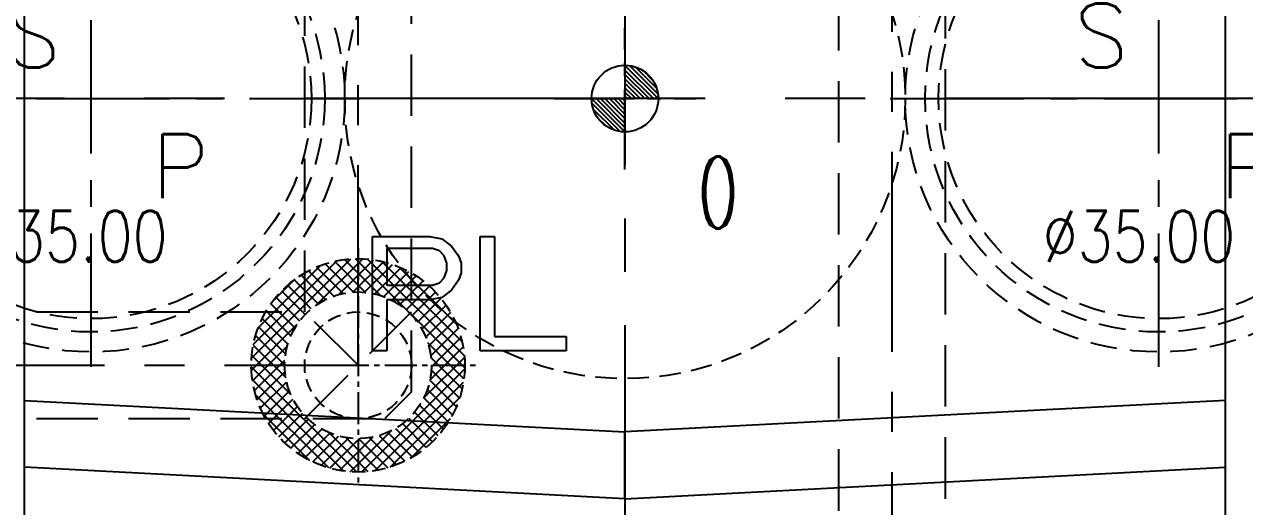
# Model space of a CAD drawing. Header units: millimetres. Extents: x 27300 to 28436, y -21252 to -20448.
# Drawn here: x 27838.7 to 27930.1, y -20699.5 to -20663.4 of the extents above; entities that cross this region are included whole.
import ezdxf

# ---------------------------------------------------------------- set-up
doc = ezdxf.new("R2010")
doc.units = ezdxf.units.MM
doc.header["$LTSCALE"] = 8
for name, pattern in [('CENTER', [2, 1.25, -0.25, 0.25, -0.25]), ('CENTER2', [1.125, 0.75, -0.125, 0.125, -0.125]), ('HIDDEN', [0.375, 0.25, -0.125]), ('HIDDEN2', [0.1875, 0.125, -0.0625])]:
    doc.linetypes.add(name, pattern=pattern)
doc.layers.get('DEFPOINTS').update_dxf_attribs({"color": 6})
for name, color, linetype in [('Cav-cor', 30, 'Continuous'), ('PIN', 5, 'Continuous'), ('SLIDE', 6, 'Continuous'), ('SP', 3, 'Continuous'), ('WT', 4, 'Continuous')]:
    doc.layers.add(name, color=color, linetype=linetype)
doc.layers.add('dim', color=3, linetype='Continuous', lineweight=15)
doc.styles.add('ROMANC', font='RomanC.ttf', dxfattribs={"width": 0.8, "height": 7})
doc.styles.get("Standard").update_dxf_attribs({"font": 'txt.shx', "width": 0.8, "bigfont": 'chineset.shx'})
doc.dimstyles.new('ISO-25', dxfattribs={"dimtxt": 5, "dimasz": 4, "dimexe": 0.3, "dimexo": 0.3, "dimtad": 0, "dimzin": 1, "dimdsep": 46, "dimtxsty": 'Standard', "dimcen": 0, "dimclrd": 3, "dimclre": 3, "dimclrt": 3, "dimazin": 0, "dimtfac": 1, "dimtofl": 0, "dimtmove": 0, "dimatfit": 0, "dimfxl": 0, "dimarcsym": 0})

# ---------------------------------------------------------------- blocks, each defined once
blk = doc.blocks.new('*D26430')
at = {"layer": 'DEFPOINTS', "color": 0}
for p in [(27847.661, -20538.931), (27724.442, -20798.931), (27847.661, -20798.931)]:
    blk.add_point(p, dxfattribs=at)
at = {"layer": 'dim', "color": 3, "lineweight": -2}
for p, q in [((27847.361, -20538.931), (27724.142, -20538.931)), ((27724.442, -20542.931), (27724.442, -20659.306)), ((27724.442, -20794.931), (27724.442, -20678.556)), ((27847.361, -20798.931), (27724.142, -20798.931))]:
    blk.add_line(p, q, dxfattribs=at)
at = {"layer": 'dim', "color": 3}
for points in [[(27725.108, -20542.931), (27723.775, -20542.931), (27724.442, -20538.931)], [(27723.775, -20794.931), (27725.108, -20794.931), (27724.442, -20798.931)]]:
    blk.add_solid(points, dxfattribs=at)
at = {"layer": 'dim', "color": 3, "insert": (27724.442, -20668.931), "char_height": 5, "attachment_point": 5, "rotation": 90}
blk.add_mtext('260.00', dxfattribs=at)
blk = doc.blocks.new('20160827.135622')
at = {"layer": 'SP', "linetype": 'CENTER'}
for p, q in [((0, -20.125), (0, 20.125)), ((-20.125, 0), (20.125, 0))]:
    blk.add_line(p, q, dxfattribs=at)
at = {"layer": 'SP', "linetype": 'HIDDEN'}
for radius in [19, 17.5, 16.5]:
    blk.add_circle((0, 0), radius, dxfattribs=at)
at = {"layer": 'SP'}
for s, p in [('S', (-6.365, 2.328)), ('P', (4.536, -7.457))]:
    blk.add_text(s, height=4.796, dxfattribs=at).set_placement(p)
at = {"layer": 'SP', "color": 6, "insert": (-1.487, -10.317), "char_height": 3.8281, "attachment_point": 5}
blk.add_mtext('Ø35.00', dxfattribs=at)
blk = doc.blocks.new('20150513.114820')
at = {"layer": 'WT', "linetype": 'Continuous'}
h = blk.add_hatch(dxfattribs=at)
h.set_pattern_fill('ANSI37', color=125, scale=5, angle=270, style=0)
h.set_pattern_definition([(315, (23425.0146, -23957.4168), (0.441941738, 0.441941738), []), (45, (23425.0146, -23957.4168), (-0.441941738, 0.441941738), [])])
h.paths.add_polyline_path([(8, 0), (5.5, 0, 1), (-5.5, 0), (-8, 0, -1)])
h.paths.add_polyline_path([(-8, 0), (-5.5, 0, 0.414214), (0, -5.5, 0.414214), (5.5, 0), (8, 0, -0.414214), (0, -8, -0.414214)])
at = {"layer": 'WT', "color": 125, "linetype": 'CENTER2', "ltscale": 0.4}
for p, q in [((0, 8.788), (0, -8.788)), ((8.788, 0), (-8.788, 0))]:
    blk.add_line(p, q, dxfattribs=at)
at = {"layer": 'WT', "color": 125, "linetype": 'HIDDEN2'}
for radius in [8, 5.5, 4]:
    blk.add_circle((0, 0), radius, dxfattribs=at)
blk = doc.blocks.new('*D27019')
at = {"layer": 'DEFPOINTS', "color": 0}
for p in [(27928.661, -20553.931), (27946.106, -20553.931), (27920.661, -20798.931)]:
    blk.add_point(p, dxfattribs=at)
at = {"layer": 'dim', "color": 3, "lineweight": -2}
for p, q in [((27928.961, -20553.931), (27946.406, -20553.931)), ((27946.106, -20557.931), (27946.106, -20666.472)), ((27946.106, -20794.931), (27946.106, -20686.389)), ((27920.961, -20798.931), (27946.406, -20798.931))]:
    blk.add_line(p, q, dxfattribs=at)
at = {"layer": 'dim', "color": 3}
for points in [[(27946.772, -20557.931), (27945.439, -20557.931), (27946.106, -20553.931)], [(27945.439, -20794.931), (27946.772, -20794.931), (27946.106, -20798.931)]]:
    blk.add_solid(points, dxfattribs=at)
at = {"layer": 'dim', "color": 3, "insert": (27946.106, -20676.431), "char_height": 5, "attachment_point": 5, "rotation": 90}
blk.add_mtext('245.00', dxfattribs=at)

msp = doc.modelspace()

# ---------------------------------------------------------------- hatches: boundary and pattern name
at = {"layer": 'PIN', "linetype": 'Continuous'}
h = msp.add_hatch(dxfattribs=at)
h.set_pattern_fill('ANSI31', color=161, scale=1.875, angle=90, style=0)
h.set_pattern_definition([(135, (28140.26366, -20686.7303), (-0.16572815, -0.16572815), [])])
h.paths.add_polyline_path([(27883.661, -20668.931), (27881.161, -20668.931, 0.414214), (27883.661, -20671.431)])
h.paths.add_polyline_path([(27883.661, -20666.431), (27883.661, -20668.931), (27886.161, -20668.931, 0.414214)])

# ---------------------------------------------------------------- linework, layer by layer
at = {"linetype": 'CENTER', "ltscale": 2}
msp.add_line((27883.661, -20493.931), (27883.661, -20843.931), dxfattribs=at)
at = {"linetype": 'CENTER', "ltscale": 3}
msp.add_line((28033.661, -20668.931), (27733.661, -20668.931), dxfattribs=at)
at = {"color": 8, "linetype": 'HIDDEN', "ltscale": 0.8}
msp.add_circle((27883.661, -20668.931), 21, dxfattribs=at)
at = {"layer": 'Cav-cor', "color": 241}
for p, q in [((27838.661, -20790.931), (27838.661, -20546.931)), ((27928.661, -20790.931), (27928.661, -20546.931)), ((27864.751, -20687.856), (27864.751, -20679.261)), ((27864.751, -20679.261), (27869.048, -20679.261)), ((27869.048, -20679.261), (27869.943, -20679.444)), ((27869.943, -20679.444), (27870.66, -20679.993)), ((27870.66, -20679.993), (27871.197, -20680.724)), ((27872.808, -20687.856), (27872.808, -20679.261)), ((27872.808, -20679.261), (27873.883, -20679.261)), ((27873.883, -20679.261), (27873.883, -20686.759)), ((27865.825, -20680.175), (27865.825, -20682.918)), ((27869.227, -20680.175), (27865.825, -20680.175)), ((27869.764, -20680.358), (27869.227, -20680.175)), ((27870.123, -20680.724), (27869.764, -20680.358)), ((27870.302, -20681.273), (27870.123, -20680.724)), ((27871.197, -20680.724), (27871.376, -20681.273)), ((27870.123, -20682.37), (27870.302, -20681.821)), ((27870.302, -20681.821), (27870.302, -20681.273)), ((27871.376, -20681.273), (27871.376, -20682.004)), ((27869.227, -20682.918), (27869.764, -20682.736)), ((27869.764, -20682.736), (27870.123, -20682.37)), ((27871.197, -20682.553), (27870.66, -20683.284)), ((27871.376, -20682.004), (27871.197, -20682.553)), ((27865.825, -20682.918), (27869.227, -20682.918)), ((27870.66, -20683.284), (27869.943, -20683.833)), ((27865.825, -20684.016), (27865.825, -20687.856)), ((27869.048, -20684.016), (27865.825, -20684.016)), ((27869.943, -20683.833), (27869.048, -20684.016)), ((27873.883, -20686.759), (27879.254, -20686.759)), ((27879.254, -20686.759), (27879.254, -20687.856)), ((27865.825, -20687.856), (27864.751, -20687.856)), ((27879.254, -20687.856), (27872.808, -20687.856)), ((27883.661, -20698.938), (27883.661, -20693.931))]:
    msp.add_line(p, q, dxfattribs=at)
at = {"layer": 'PIN', "color": 161, "linetype": 'CENTER2'}
for p, q in [((27883.661, -20674.237), (27883.661, -20663.624)), ((27878.354, -20668.931), (27888.968, -20668.931))]:
    msp.add_line(p, q, dxfattribs=at)
at = {"layer": 'PIN', "color": 161, "linetype": 'Continuous'}
msp.add_circle((27883.661, -20668.931), 2.5, dxfattribs=at)
at = {"layer": 'SLIDE'}
for p, q in [((27838.661, -20691.572), (27883.661, -20693.931)), ((27928.661, -20691.572), (27883.661, -20693.931)), ((27883.661, -20698.938), (27838.661, -20696.579)), ((27883.661, -20698.938), (27928.661, -20696.579))]:
    msp.add_line(p, q, dxfattribs=at)
at = {"layer": 'WT', "color": 125, "linetype": 'CENTER', "ltscale": 1.5}
for p, q in [((27863.661, -20688.931), (27863.661, -20538.931)), ((27903.661, -20648.931), (27903.661, -20798.931)), ((27733.661, -20688.931), (27863.661, -20688.931))]:
    msp.add_line(p, q, dxfattribs=at)
at = {"layer": 'WT', "color": 125, "linetype": 'HIDDEN', "ltscale": 2.3}
for p, q in [((27859.661, -20684.931), (27859.661, -20546.931)), ((27867.661, -20690.931), (27867.661, -20557.931)), ((27899.661, -20646.931), (27899.661, -20779.931)), ((27907.661, -20652.931), (27907.661, -20779.931)), ((27763.661, -20684.931), (27859.661, -20684.931)), ((27863.661, -20688.931), (27859.661, -20684.931)), ((27859.661, -20692.931), (27867.661, -20684.931)), ((27867.661, -20690.931), (27865.661, -20692.931)), ((27763.661, -20692.931), (27865.661, -20692.931))]:
    msp.add_line(p, q, dxfattribs=at)

# ---------------------------------------------------------------- block references
at = {"layer": 'dim'}
for p in [(27843.661, -20668.931), (27923.661, -20668.931)]:
    msp.add_blockref('20160827.135622', p, dxfattribs=at)
at = {"layer": 'WT', "rotation": 90.00000000000001}
msp.add_blockref('20150513.114820', (27863.661, -20688.931), dxfattribs=at)

# ---------------------------------------------------------------- texts
at = {"color": 8, "linetype": 'HIDDEN', "ltscale": 0.8, "style": 'ROMANC', "width": 0.6}
msp.add_text('O', height=5.4, dxfattribs=at).set_placement((27889.109, -20678.667))

# ---------------------------------------------------------------- dimensions: what is measured, and where the dimension line sits
at = {"layer": 'dim'}
dim = msp.add_linear_dim(base=(27724.442, -20798.931), p1=(27847.661, -20538.931), p2=(27847.661, -20798.931), angle=90, dimstyle='ISO-25', dxfattribs=at)
dim.commit()
dim.dimension.update_dxf_attribs({"geometry": '*D26430', "text_midpoint": (27724.442, -20668.931), "dimtype": 160})
dim = msp.add_linear_dim(base=(27946.106, -20553.931), p1=(27920.661, -20798.931), p2=(27928.661, -20553.931), angle=90, dimstyle='ISO-25', dxfattribs=at)
dim.commit()
dim.dimension.update_dxf_attribs({"geometry": '*D27019', "text_midpoint": (27946.106, -20676.431)})

doc.saveas('drawing.dxf')
